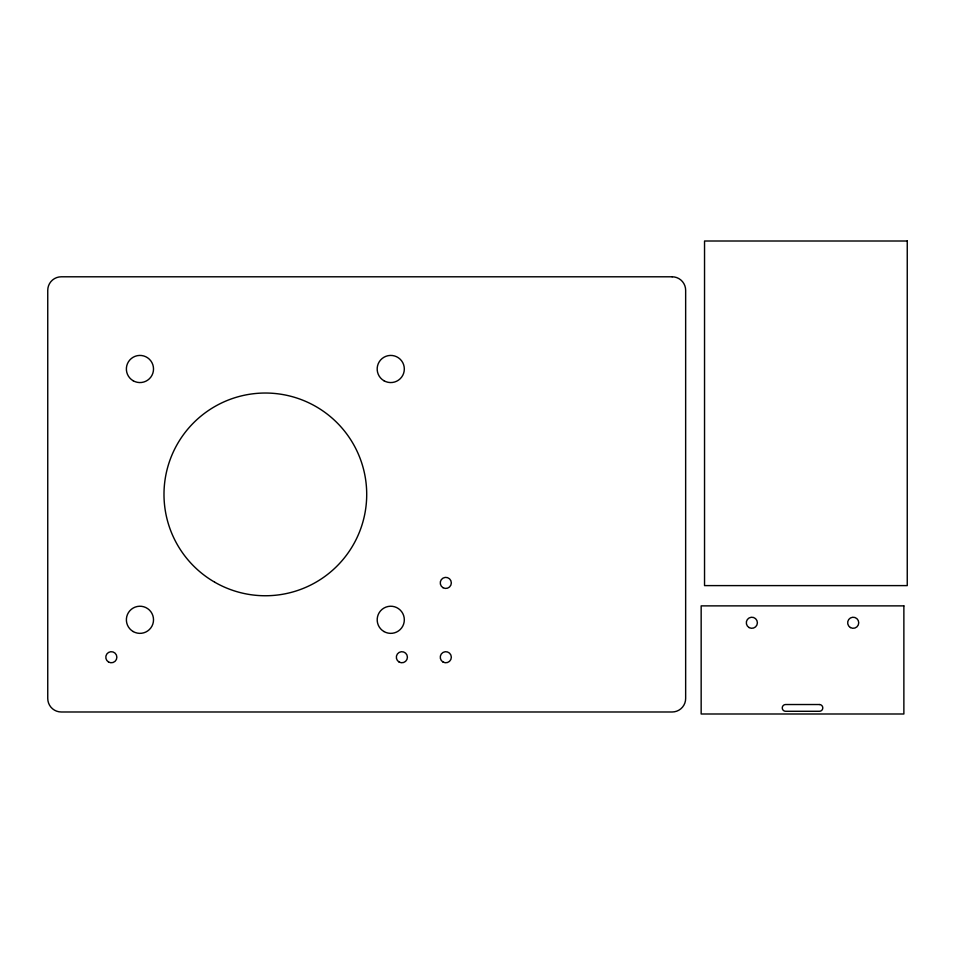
<?xml version="1.0" encoding="UTF-8"?>
<svg xmlns="http://www.w3.org/2000/svg" width="955" height="955" viewBox="0 0 955 955"><rect width="100%" height="100%" fill="white"/><g stroke="black" fill="none" stroke-linecap="round" stroke-linejoin="round"><path stroke-width="1.43" d="M907.25 241.006L704.539 241.006L704.539 585.606L907.25 585.606L907.25 241.006M672.141 276.795L61.263 276.795A13.513 13.513 0 0 0 47.75 290.308L47.75 698.475A13.513 13.513 0 0 0 61.263 711.988L672.141 711.988A13.513 13.513 0 0 0 685.654 698.475L685.654 290.308A13.513 13.513 0 0 0 672.141 276.795M903.872 605.876L701.161 605.876L701.161 713.994L903.872 713.994L903.872 605.876M819.414 704.527L785.631 704.527A3.378 3.378 0 0 0 782.252 707.906A3.378 3.378 0 0 0 785.631 711.284L819.414 711.284A3.378 3.378 0 0 0 822.792 707.906A3.378 3.378 0 0 0 819.414 704.527M443.025 662.03A5.539 5.539 0 0 0 451.333 657.231A5.539 5.539 0 0 0 443.025 652.432A5.539 5.539 0 0 0 443.025 662.03M443.025 587.707A5.539 5.539 0 0 0 451.333 582.908A5.539 5.539 0 0 0 443.025 578.109A5.539 5.539 0 0 0 443.025 587.707M108.56 662.03A5.539 5.539 0 0 0 116.868 657.231A5.539 5.539 0 0 0 108.56 652.432A5.539 5.539 0 0 0 108.56 662.03M399.106 662.03A5.539 5.539 0 0 0 407.415 657.231A5.539 5.539 0 0 0 399.106 652.432A5.539 5.539 0 0 0 399.106 662.03M133.163 631.542A13.561 13.561 0 0 0 153.516 619.795A13.561 13.561 0 0 0 133.163 608.049A13.561 13.561 0 0 0 133.163 631.542M383.97 380.747A13.561 13.561 0 0 0 404.323 368.988A13.561 13.561 0 0 0 383.97 357.242A13.561 13.561 0 0 0 383.97 380.747M214.672 582.168A101.349 101.349 0 0 0 366.708 494.392A101.349 101.349 0 0 0 214.672 406.615A101.349 101.349 0 0 0 214.672 582.168M133.163 380.747A13.561 13.561 0 0 0 153.516 368.988A13.561 13.561 0 0 0 133.163 357.242A13.561 13.561 0 0 0 133.163 380.747M383.97 631.542A13.561 13.561 0 0 0 404.323 619.795A13.561 13.561 0 0 0 383.97 608.049A13.561 13.561 0 0 0 383.97 631.542M749.078 627.566A5.539 5.539 0 0 0 757.387 622.767A5.539 5.539 0 0 0 749.078 617.969A5.539 5.539 0 0 0 749.078 627.566M850.428 627.566A5.539 5.539 0 0 0 858.736 622.767A5.539 5.539 0 0 0 850.428 617.969A5.539 5.539 0 0 0 850.428 627.566"/></g></svg>
